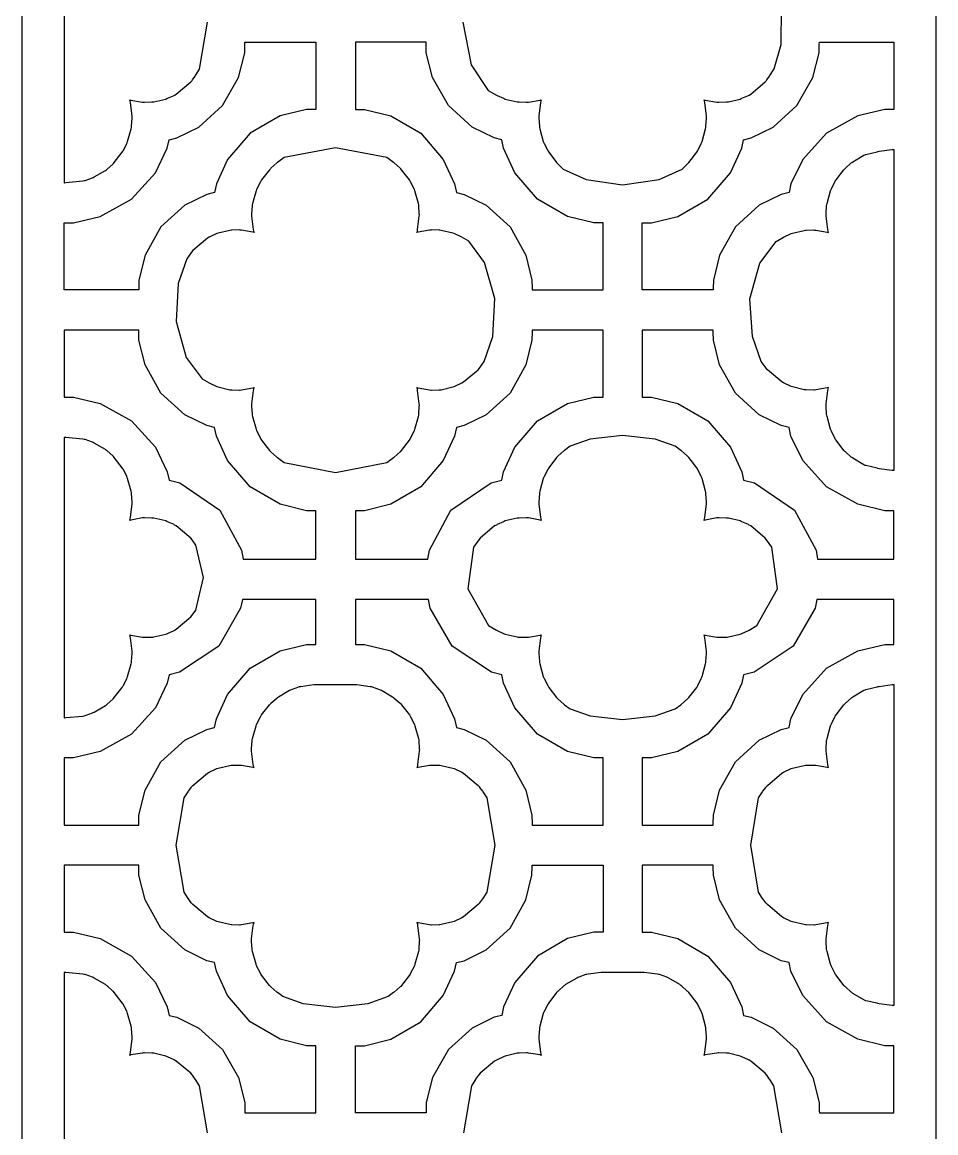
# Model space of a CAD drawing. Extents: x 2.88 to 3.5, y 2.85 to 5.4.
# Drawn here: x 2.876 to 3.499, y 3.451 to 4.208 of the extents above; entities that cross this region are included whole.
import ezdxf

# ---------------------------------------------------------------- set-up
doc = ezdxf.new("R2010")
doc.units = 0
doc.layers.get('0').update_dxf_attribs({"linetype": 'CONTINUOUS'})

msp = doc.modelspace()

# ---------------------------------------------------------------- linework, layer by layer
at = {"color": 164}
msp.add_lwpolyline([(2.87646, 5.40397), (3.03196, 5.40397), (3.38189, 5.40397), (3.49854, 5.40397), (3.49854, 4.76449), (3.49854, 3.32568), (3.49854, 2.84603), (3.34299, 2.84603), (2.99306, 2.84603), (2.87646, 2.84603), (2.87646, 3.48551), (2.87646, 4.92437), (2.87646, 5.40397)], close=True, dxfattribs=at)
at = {"color": 7}
for points in [[(2.90494, 4.26258), (2.90494, 4.13954), (2.90494, 4.09853), (2.905, 4.09853), (2.90517, 4.09853), (2.90528, 4.09853), (2.90619, 4.09858), (2.91781, 4.09972), (2.91872, 4.09993), (2.91922, 4.1001), (2.92421, 4.10189), (2.92469, 4.10206), (2.92551, 4.10243), (2.93306, 4.10688), (2.93381, 4.10736), (2.93419, 4.10775), (2.93815, 4.11122), (2.93858, 4.1116), (2.93918, 4.11231), (2.94456, 4.11925), (2.94504, 4.12001), (2.94532, 4.1205), (2.94769, 4.12528), (2.94792, 4.12576), (2.94824, 4.12663), (2.95068, 4.13525), (2.95085, 4.13618), (2.9509, 4.13678), (2.95128, 4.14242), (2.95133, 4.14296), (2.95128, 4.14393), (2.95019, 4.1531), (2.94997, 4.15403), (2.94993, 4.15414), (2.94965, 4.155), (2.94965, 4.15506), (2.95042, 4.15483), (2.95828, 4.15349), (2.95915, 4.15338), (2.95964, 4.15338), (2.96479, 4.15354), (2.96533, 4.15354), (2.96615, 4.15365), (2.97418, 4.15554), (2.97499, 4.15582), (2.97542, 4.15603), (2.97982, 4.15804), (2.98025, 4.15826), (2.98139, 4.15896), (2.99126, 4.16726), (2.99219, 4.16829), (2.99235, 4.16857), (2.99431, 4.17122), (2.99451, 4.1715), (2.99724, 4.17583), (3.00265, 4.2079)], [(3.17638, 4.2079), (3.18213, 4.17888), (3.19385, 4.16146), (3.19933, 4.15826), (3.19976, 4.15804), (3.2041, 4.15603), (3.20458, 4.15582), (3.2054, 4.15554), (3.21338, 4.15365), (3.21425, 4.15354), (3.21474, 4.15354), (3.21989, 4.15338), (3.22043, 4.15338), (3.22125, 4.15349), (3.22911, 4.15483), (3.22993, 4.15506), (3.22987, 4.155), (3.2296, 4.15414), (3.2296, 4.15403), (3.22939, 4.1531), (3.22825, 4.14393), (3.22825, 4.14296), (3.22825, 4.14242), (3.22863, 4.13678), (3.22874, 4.13618), (3.22889, 4.13525), (3.23128, 4.12663), (3.23167, 4.12576), (3.23188, 4.12528), (3.23426, 4.1205), (3.23454, 4.12001), (3.23503, 4.11925), (3.24035, 4.11231), (3.241, 4.1116), (3.24479, 4.10786), (3.26042, 4.10075), (3.28532, 4.09711), (3.31028, 4.10075), (3.32585, 4.10786), (3.32969, 4.1116), (3.32969, 4.1116), (3.33029, 4.11231), (3.33572, 4.11925), (3.33621, 4.12001), (3.33643, 4.1205), (3.33886, 4.12528), (3.33908, 4.12576), (3.33942, 4.12663), (3.34179, 4.13525), (3.34196, 4.13618), (3.34201, 4.13678), (3.34244, 4.14242), (3.3425, 4.14296), (3.34244, 4.14393), (3.34131, 4.1531), (3.34115, 4.15403), (3.3411, 4.15414), (3.34082, 4.155), (3.34082, 4.15506), (3.34158, 4.15483), (3.34944, 4.15349), (3.35032, 4.15338), (3.35081, 4.15338), (3.35596, 4.15354), (3.3565, 4.15354), (3.35732, 4.15365), (3.36529, 4.15554), (3.3661, 4.15582), (3.36654, 4.15603), (3.37099, 4.15804), (3.37142, 4.15826), (3.37256, 4.15896), (3.38238, 4.16726), (3.38331, 4.16829), (3.38346, 4.16857), (3.38542, 4.17122), (3.38564, 4.1715), (3.38851, 4.17617), (3.39318, 4.19271), (3.39356, 4.21767)], [(3.00265, 3.45111), (2.99724, 3.48318), (2.99451, 3.48753), (2.99451, 3.48753), (2.99431, 3.48779), (2.99235, 3.4904), (2.99219, 3.49067), (2.99126, 3.49175), (2.98139, 3.50006), (2.98025, 3.50071), (2.97982, 3.50097), (2.97542, 3.50299), (2.97499, 3.50315), (2.97418, 3.50347), (2.96615, 3.50532), (2.96533, 3.50543), (2.96479, 3.50549), (2.95964, 3.50564), (2.95915, 3.50558), (2.95828, 3.50553), (2.95042, 3.50418), (2.94965, 3.5039), (2.94965, 3.50401), (2.94993, 3.50489), (2.94997, 3.50493), (2.95019, 3.50592), (2.95128, 3.51508), (2.95133, 3.516), (2.95128, 3.5166), (2.9509, 3.52225), (2.95085, 3.52279), (2.95068, 3.52371), (2.94824, 3.53239), (2.94792, 3.53326), (2.94769, 3.53375), (2.94532, 3.53851), (2.94504, 3.53896), (2.94456, 3.53976), (2.93918, 3.54671), (2.93858, 3.54736), (2.93815, 3.54775), (2.93419, 3.55126), (2.93381, 3.5516), (2.93306, 3.55214), (2.92551, 3.55658), (2.92469, 3.55697), (2.92421, 3.55718), (2.91922, 3.55892), (2.91872, 3.55903), (2.91781, 3.55925), (2.90619, 3.56044), (2.90528, 3.56044), (2.90517, 3.56044), (2.905, 3.56044), (2.90494, 3.56044), (2.90494, 3.50581), (2.90494, 3.38276)], [(3.39378, 3.45111), (3.38835, 3.48318), (3.38564, 3.48753), (3.38564, 3.48753), (3.38542, 3.48779), (3.38346, 3.4904), (3.38331, 3.49067), (3.38238, 3.49175), (3.37256, 3.50006), (3.37142, 3.50071), (3.37099, 3.50097), (3.36654, 3.50299), (3.3661, 3.50315), (3.36529, 3.50347), (3.35732, 3.50532), (3.3565, 3.50543), (3.35596, 3.50549), (3.35081, 3.50564), (3.35032, 3.50558), (3.34944, 3.50553), (3.34158, 3.50418), (3.34082, 3.5039), (3.34082, 3.50401), (3.3411, 3.50489), (3.34115, 3.50493), (3.34131, 3.50592), (3.34244, 3.51508), (3.3425, 3.516), (3.34244, 3.5166), (3.34201, 3.52225), (3.34196, 3.52279), (3.34179, 3.52371), (3.33942, 3.53239), (3.33908, 3.53326), (3.33886, 3.53375), (3.33643, 3.53851), (3.33621, 3.53896), (3.33572, 3.53976), (3.33029, 3.54671), (3.32969, 3.54736), (3.32932, 3.54775), (3.32536, 3.55126), (3.32497, 3.5516), (3.32422, 3.55214), (3.31668, 3.55658), (3.31586, 3.55697), (3.31532, 3.55718), (3.31033, 3.55892), (3.30985, 3.55903), (3.30892, 3.55925), (3.29997, 3.56044), (3.29904, 3.56044), (3.29893, 3.56044), (3.29878, 3.56044), (3.29872, 3.56044), (3.29199, 3.56044), (3.27696, 3.56044), (3.27197, 3.56044), (3.27197, 3.56044), (3.27171, 3.56044), (3.27171, 3.56044), (3.27072, 3.56044), (3.26178, 3.55925), (3.26085, 3.55903), (3.26031, 3.55892), (3.25537, 3.55718), (3.25489, 3.55697), (3.25401, 3.55658), (3.24647, 3.55214), (3.24576, 3.5516), (3.24533, 3.55126), (3.24137, 3.54775), (3.241, 3.54736), (3.24035, 3.54671), (3.23503, 3.53976), (3.23454, 3.53896), (3.23426, 3.53851), (3.23188, 3.53375), (3.23167, 3.53326), (3.23128, 3.53239), (3.22889, 3.52371), (3.22874, 3.52279), (3.22863, 3.52225), (3.22825, 3.5166), (3.22825, 3.516), (3.22825, 3.51508), (3.22939, 3.50592), (3.2296, 3.50493), (3.2296, 3.50489), (3.22987, 3.50401), (3.22993, 3.5039), (3.22911, 3.50418), (3.22125, 3.50553), (3.22043, 3.50558), (3.21989, 3.50564), (3.21474, 3.50549), (3.21425, 3.50543), (3.21338, 3.50532), (3.2054, 3.50347), (3.20458, 3.50315), (3.2041, 3.50299), (3.19976, 3.50097), (3.19933, 3.50071), (3.19814, 3.50006), (3.18826, 3.49175), (3.18739, 3.49067), (3.18718, 3.4904), (3.18522, 3.48779), (3.18506, 3.48753), (3.18235, 3.48318), (3.17692, 3.45111)]]:
    msp.add_lwpolyline(points, dxfattribs=at)
for points in [[(3.0281, 4.19422), (3.04015, 4.19422), (3.06733, 4.19422), (3.07644, 4.19422), (3.07644, 4.18278), (3.07644, 4.15707), (3.07644, 4.14844), (3.07633, 4.14844), (3.07611, 4.14844), (3.07611, 4.14844), (3.0701, 4.14844), (3.05214, 4.14415), (3.03174, 4.13226), (3.01633, 4.11431), (3.00868, 4.09771), (3.00749, 4.09185), (3.00217, 4.0906), (2.98719, 4.08317), (2.97092, 4.06847), (2.96007, 4.04915), (2.95594, 4.03222), (2.95589, 4.02653), (2.95589, 4.02626), (2.95589, 4.02567), (2.95589, 4.02544), (2.94314, 4.02544), (2.9145, 4.02544), (2.90494, 4.02544), (2.90494, 4.03689), (2.90494, 4.06261), (2.90494, 4.07118), (2.905, 4.07118), (2.90517, 4.07118), (2.90528, 4.07118), (2.91135, 4.07118), (2.92958, 4.07553), (2.9509, 4.0874), (2.96718, 4.10536), (2.97526, 4.12196), (2.97651, 4.12776), (2.98178, 4.12907), (2.99669, 4.13644), (3.01286, 4.15104), (3.02376, 4.17025), (3.02794, 4.18712), (3.0281, 4.19271), (3.0281, 4.19308), (3.0281, 4.19396), (3.0281, 4.19422)], [(3.15147, 4.19422), (3.13943, 4.19422), (3.11231, 4.19422), (3.10331, 4.19422), (3.10331, 4.18278), (3.10331, 4.15707), (3.10331, 4.14844), (3.10331, 4.14844), (3.10346, 4.14844), (3.10346, 4.14844), (3.10943, 4.14844), (3.12739, 4.14415), (3.14779, 4.13226), (3.16319, 4.11431), (3.17085, 4.09771), (3.1721, 4.09185), (3.17736, 4.0906), (3.19233, 4.08317), (3.20861, 4.06847), (3.21946, 4.04915), (3.22358, 4.03222), (3.22368, 4.02653), (3.22368, 4.02626), (3.22368, 4.02567), (3.22368, 4.02544), (3.23574, 4.02544), (3.26292, 4.02544), (3.27197, 4.02544), (3.27197, 4.03689), (3.27197, 4.06261), (3.27197, 4.07118), (3.27197, 4.07118), (3.27171, 4.07118), (3.27171, 4.07118), (3.26568, 4.07118), (3.24772, 4.07553), (3.22732, 4.0874), (3.21192, 4.10536), (3.20426, 4.12196), (3.20307, 4.12776), (3.19781, 4.12907), (3.18283, 4.13644), (3.16667, 4.15104), (3.15576, 4.17025), (3.15158, 4.18712), (3.15147, 4.19271), (3.15147, 4.19308), (3.15147, 4.19396), (3.15147, 4.19422)], [(3.41928, 4.19422), (3.43197, 4.19422), (3.4605, 4.19422), (3.47006, 4.19422), (3.47006, 4.18278), (3.47006, 4.15707), (3.47006, 4.14844), (3.47, 4.14844), (3.46989, 4.14844), (3.46989, 4.14844), (3.46376, 4.14844), (3.44553, 4.14415), (3.42421, 4.13226), (3.40793, 4.11431), (3.39985, 4.09771), (3.39865, 4.09185), (3.39333, 4.0906), (3.37836, 4.08317), (3.36208, 4.06847), (3.35124, 4.04915), (3.34711, 4.03222), (3.34706, 4.02653), (3.34706, 4.02626), (3.34706, 4.02567), (3.34706, 4.02544), (3.33496, 4.02544), (3.30778, 4.02544), (3.29872, 4.02544), (3.29872, 4.03689), (3.29872, 4.06261), (3.29872, 4.07118), (3.29878, 4.07118), (3.29893, 4.07118), (3.29904, 4.07118), (3.30501, 4.07118), (3.32292, 4.07553), (3.34338, 4.0874), (3.35872, 4.10536), (3.36643, 4.12196), (3.36768, 4.12776), (3.37289, 4.12907), (3.38781, 4.13644), (3.40403, 4.15104), (3.41493, 4.17025), (3.41906, 4.18712), (3.41922, 4.19271), (3.41922, 4.19308), (3.41928, 4.19396), (3.41928, 4.19422)], [(3.12939, 3.91124), (3.12978, 3.91162), (3.13374, 3.9151), (3.13417, 3.91547), (3.13476, 3.91618), (3.14014, 3.92312), (3.14063, 3.92389), (3.1409, 3.92437), (3.14328, 3.92914), (3.1435, 3.92964), (3.14382, 3.9305), (3.14626, 3.93918), (3.14643, 3.94011), (3.14649, 3.94069), (3.14686, 3.94629), (3.14692, 3.94683), (3.14686, 3.94781), (3.14572, 3.95697), (3.14556, 3.9579), (3.14551, 3.95801), (3.14524, 3.95893), (3.14524, 3.95899), (3.146, 3.95876), (3.15386, 3.95736), (3.15474, 3.95725), (3.15522, 3.95725), (3.16037, 3.95742), (3.16092, 3.95742), (3.16174, 3.95751), (3.16971, 3.95942), (3.17051, 3.95969), (3.17096, 3.9599), (3.1754, 3.96192), (3.17583, 3.96213), (3.17697, 3.96283), (3.18685, 3.97114), (3.18778, 3.97217), (3.19108, 3.97678), (3.19683, 3.99376), (3.19819, 4.01964), (3.19135, 4.04411), (3.18056, 4.0586), (3.17583, 4.06136), (3.1754, 4.06164), (3.17096, 4.06369), (3.17051, 4.06386), (3.16971, 4.06413), (3.16174, 4.06603), (3.16092, 4.06614), (3.16037, 4.06619), (3.15522, 4.06635), (3.15474, 4.06629), (3.15386, 4.06625), (3.146, 4.06483), (3.14524, 4.06456), (3.14524, 4.06467), (3.14551, 4.0656), (3.14556, 4.06565), (3.14572, 4.06662), (3.14686, 4.07579), (3.14692, 4.07671), (3.14686, 4.07731), (3.14649, 4.0829), (3.14643, 4.08344), (3.14626, 4.08436), (3.14382, 4.09304), (3.1435, 4.09392), (3.14328, 4.09446), (3.1409, 4.09924), (3.14063, 4.09967), (3.14014, 4.10047), (3.13476, 4.10742), (3.13417, 4.10807), (3.13374, 4.10846), (3.12978, 4.11199), (3.12939, 4.11231), (3.12472, 4.11567), (3.08979, 4.1224), (3.05479, 4.11567), (3.05018, 4.11231), (3.04975, 4.11199), (3.04579, 4.10846), (3.04542, 4.10807), (3.04476, 4.10742), (3.03944, 4.10047), (3.03896, 4.09967), (3.03868, 4.09924), (3.03629, 4.09446), (3.03608, 4.09392), (3.03569, 4.09304), (3.03331, 4.08436), (3.03315, 4.08344), (3.03304, 4.0829), (3.03267, 4.07731), (3.03267, 4.07671), (3.03267, 4.07579), (3.03381, 4.06662), (3.03401, 4.06565), (3.03401, 4.0656), (3.03429, 4.06467), (3.03435, 4.06456), (3.03353, 4.06483), (3.02567, 4.06625), (3.02485, 4.06629), (3.02431, 4.06635), (3.01915, 4.06619), (3.01867, 4.06614), (3.01779, 4.06603), (3.00982, 4.06413), (3.00906, 4.06386), (3.00857, 4.06369), (3.00418, 4.06164), (3.00375, 4.06136), (3.00256, 4.06071), (2.99268, 4.0524), (2.99181, 4.05132), (2.98844, 4.04676), (2.98269, 4.02979), (2.98133, 4.0039), (2.98817, 3.97944), (2.99897, 3.96496), (3.00375, 3.96213), (3.00418, 3.96192), (3.00857, 3.9599), (3.00906, 3.95969), (3.00982, 3.95942), (3.01779, 3.95751), (3.01867, 3.95742), (3.01915, 3.95742), (3.02431, 3.95725), (3.02485, 3.95725), (3.02567, 3.95736), (3.03353, 3.95876), (3.03435, 3.95899), (3.03429, 3.95893), (3.03401, 3.95801), (3.03401, 3.9579), (3.03381, 3.95697), (3.03267, 3.94781), (3.03267, 3.94683), (3.03267, 3.94629), (3.03304, 3.94069), (3.03315, 3.94011), (3.03331, 3.93918), (3.03569, 3.9305), (3.03608, 3.92964), (3.03629, 3.92914), (3.03868, 3.92437), (3.03896, 3.92389), (3.03944, 3.92312), (3.04476, 3.91618), (3.04542, 3.91547), (3.04579, 3.9151), (3.04975, 3.91162), (3.05018, 3.91124), (3.05479, 3.90788), (3.08979, 3.90115), (3.12472, 3.90788), (3.12939, 3.91124)], [(3.39486, 4.06136), (3.39529, 4.06164), (3.39968, 4.06369), (3.40018, 4.06386), (3.40099, 4.06413), (3.40896, 4.06603), (3.40983, 4.06614), (3.41032, 4.06619), (3.41542, 4.06635), (3.41596, 4.06629), (3.41678, 4.06625), (3.42469, 4.06483), (3.42551, 4.06456), (3.42546, 4.06467), (3.42518, 4.0656), (3.42518, 4.06565), (3.42497, 4.06662), (3.42383, 4.07579), (3.42383, 4.07671), (3.42383, 4.07731), (3.42421, 4.0829), (3.42432, 4.08344), (3.42449, 4.08436), (3.42686, 4.09304), (3.42725, 4.09392), (3.42746, 4.09446), (3.42985, 4.09924), (3.43012, 4.09967), (3.43061, 4.10047), (3.43593, 4.10742), (3.43658, 4.10807), (3.43696, 4.10846), (3.44092, 4.11199), (3.44135, 4.11231), (3.44206, 4.11285), (3.4496, 4.11724), (3.45042, 4.11762), (3.4509, 4.11783), (3.45856, 4.11963), (3.4591, 4.11974), (3.46001, 4.11996), (3.46892, 4.1211), (3.46989, 4.1211), (3.46989, 4.1211), (3.47, 4.1211), (3.47006, 4.1211), (3.47006, 4.06646), (3.47006, 3.94342), (3.47006, 3.9024), (3.47, 3.9024), (3.46989, 3.9024), (3.46989, 3.9024), (3.46892, 3.90246), (3.46001, 3.9036), (3.4591, 3.90381), (3.45856, 3.90397), (3.4509, 3.90576), (3.45042, 3.90593), (3.4496, 3.90631), (3.44206, 3.91075), (3.44135, 3.91124), (3.44092, 3.91162), (3.43696, 3.9151), (3.43658, 3.91547), (3.43593, 3.91618), (3.43061, 3.92312), (3.43012, 3.92389), (3.42985, 3.92437), (3.42746, 3.92914), (3.42725, 3.92964), (3.42686, 3.9305), (3.42449, 3.93918), (3.42432, 3.94011), (3.42421, 3.94069), (3.42383, 3.94629), (3.42383, 3.94683), (3.42383, 3.94781), (3.42497, 3.95697), (3.42518, 3.9579), (3.42518, 3.95801), (3.42546, 3.95893), (3.42551, 3.95899), (3.42469, 3.95876), (3.41678, 3.95736), (3.41596, 3.95725), (3.41542, 3.95725), (3.41032, 3.95742), (3.40983, 3.95742), (3.40896, 3.95751), (3.40099, 3.95942), (3.40018, 3.95969), (3.39968, 3.9599), (3.39529, 3.96192), (3.39486, 3.96213), (3.39367, 3.96283), (3.38385, 3.97114), (3.38297, 3.97217), (3.37961, 3.97678), (3.37364, 3.99365), (3.37196, 4.01937), (3.37869, 4.04378), (3.38992, 4.05849), (3.39486, 4.06136)], [(3.02686, 3.84207), (3.03922, 3.84207), (3.06711, 3.84207), (3.07644, 3.84207), (3.07644, 3.85032), (3.07644, 3.86887), (3.07644, 3.87506), (3.07633, 3.87506), (3.07611, 3.87506), (3.07611, 3.87506), (3.0701, 3.87506), (3.05214, 3.87939), (3.03174, 3.89128), (3.01633, 3.90924), (3.00868, 3.92589), (3.00749, 3.93169), (3.00217, 3.933), (2.98719, 3.94043), (2.97092, 3.95508), (2.96007, 3.97439), (2.95594, 3.99132), (2.95589, 3.99696), (2.95589, 3.99729), (2.95589, 3.99794), (2.95589, 3.9981), (2.94314, 3.9981), (2.9145, 3.9981), (2.90494, 3.9981), (2.90494, 3.98671), (2.90494, 3.96099), (2.90494, 3.95236), (2.905, 3.95236), (2.90517, 3.95236), (2.90528, 3.95236), (2.91135, 3.95236), (2.92958, 3.94808), (2.9509, 3.93619), (2.96718, 3.91824), (2.97526, 3.90164), (2.97651, 3.89578), (2.98383, 3.89404), (3.01107, 3.87543), (3.02576, 3.84819), (3.02686, 3.84207)], [(3.10331, 3.84207), (3.11561, 3.84207), (3.14339, 3.84207), (3.15267, 3.84207), (3.15369, 3.84819), (3.1684, 3.87543), (3.19569, 3.89404), (3.20307, 3.89578), (3.20426, 3.90164), (3.21192, 3.91824), (3.22732, 3.93619), (3.24772, 3.94808), (3.26568, 3.95236), (3.27171, 3.95236), (3.27171, 3.95236), (3.27197, 3.95236), (3.27197, 3.95236), (3.27197, 3.96382), (3.27197, 3.98953), (3.27197, 3.9981), (3.25988, 3.9981), (3.23269, 3.9981), (3.22368, 3.9981), (3.22368, 3.99783), (3.22368, 3.99718), (3.22368, 3.99696), (3.22358, 3.99132), (3.21946, 3.97439), (3.20861, 3.95508), (3.19233, 3.94043), (3.17736, 3.933), (3.1721, 3.93169), (3.17085, 3.92589), (3.16319, 3.90924), (3.14779, 3.89128), (3.12739, 3.87939), (3.10943, 3.87506), (3.10346, 3.87506), (3.10346, 3.87506), (3.10331, 3.87506), (3.10331, 3.87506), (3.10331, 3.86681), (3.10331, 3.84825), (3.10331, 3.84207)], [(3.41808, 3.84207), (3.43104, 3.84207), (3.46029, 3.84207), (3.47006, 3.84207), (3.47006, 3.85032), (3.47006, 3.86887), (3.47006, 3.87506), (3.47, 3.87506), (3.46989, 3.87506), (3.46989, 3.87506), (3.46376, 3.87506), (3.44553, 3.87939), (3.42421, 3.89128), (3.40793, 3.90924), (3.39985, 3.92589), (3.39865, 3.93169), (3.39333, 3.933), (3.37836, 3.94043), (3.36208, 3.95508), (3.35124, 3.97439), (3.34711, 3.99132), (3.34706, 3.99696), (3.34706, 3.99729), (3.34706, 3.99794), (3.34706, 3.9981), (3.33496, 3.9981), (3.30778, 3.9981), (3.29872, 3.9981), (3.29872, 3.98671), (3.29872, 3.96099), (3.29872, 3.95236), (3.29878, 3.95236), (3.29893, 3.95236), (3.29904, 3.95236), (3.30501, 3.95236), (3.32292, 3.94808), (3.34338, 3.93619), (3.35872, 3.91824), (3.36643, 3.90164), (3.36768, 3.89578), (3.375, 3.89404), (3.40224, 3.87543), (3.41699, 3.84819), (3.41808, 3.84207)], [(2.90494, 3.734), (2.905, 3.734), (2.90517, 3.734), (2.90528, 3.734), (2.90619, 3.73406), (2.91781, 3.73514), (2.91872, 3.73535), (2.91922, 3.73551), (2.92421, 3.73731), (2.92469, 3.73747), (2.92551, 3.73785), (2.93306, 3.74229), (2.93381, 3.74278), (2.93419, 3.74317), (2.93815, 3.74664), (2.93858, 3.74701), (2.93918, 3.74772), (2.94456, 3.75467), (2.94504, 3.75543), (2.94532, 3.75592), (2.94769, 3.76069), (2.94792, 3.76118), (2.94824, 3.76204), (2.95068, 3.77072), (2.95085, 3.77165), (2.9509, 3.77225), (2.95128, 3.77783), (2.95133, 3.77838), (2.95128, 3.77935), (2.95019, 3.78851), (2.94997, 3.78944), (2.94993, 3.78956), (2.94965, 3.79047), (2.94965, 3.79053), (2.95042, 3.79031), (2.95828, 3.7889), (2.95915, 3.78885), (2.95964, 3.78885), (2.96479, 3.78896), (2.96533, 3.78896), (2.96615, 3.78911), (2.97418, 3.79096), (2.97499, 3.79124), (2.97542, 3.79144), (2.97982, 3.79351), (2.98025, 3.79372), (2.98139, 3.79443), (2.99126, 3.80274), (2.99219, 3.80376), (2.99479, 3.80735), (3, 3.82949), (2.99479, 3.85167), (2.99219, 3.85525), (2.99126, 3.85633), (2.98139, 3.86464), (2.98025, 3.86529), (2.97982, 3.86556), (2.97542, 3.86757), (2.97499, 3.86774), (2.97418, 3.86806), (2.96615, 3.8699), (2.96533, 3.87001), (2.96479, 3.87007), (2.95964, 3.87022), (2.95915, 3.87017), (2.95828, 3.87011), (2.95042, 3.86871), (2.94965, 3.86843), (2.94965, 3.86854), (2.94993, 3.86947), (2.94997, 3.86951), (2.95019, 3.8705), (2.95128, 3.87967), (2.95133, 3.88058), (2.95128, 3.88118), (2.9509, 3.88683), (2.95085, 3.88737), (2.95068, 3.88829), (2.94824, 3.89692), (2.94792, 3.89779), (2.94769, 3.89833), (2.94532, 3.9031), (2.94504, 3.90354), (2.94456, 3.90435), (2.93918, 3.91129), (2.93858, 3.91194), (2.93815, 3.91233), (2.93419, 3.91585), (2.93381, 3.91618), (2.93306, 3.91672), (2.92551, 3.92111), (2.92469, 3.9215), (2.92421, 3.92171), (2.91922, 3.9235), (2.91872, 3.92361), (2.91781, 3.92383), (2.90619, 3.92503), (2.90528, 3.92503), (2.90517, 3.92503), (2.905, 3.92503), (2.90494, 3.92503), (2.90494, 3.87728), (2.90494, 3.76986), (2.90494, 3.734)], [(3.38331, 3.85525), (3.38238, 3.85633), (3.37256, 3.86464), (3.37142, 3.86529), (3.37099, 3.86556), (3.36654, 3.86757), (3.3661, 3.86774), (3.36529, 3.86806), (3.35732, 3.8699), (3.3565, 3.87001), (3.35596, 3.87007), (3.35081, 3.87022), (3.35032, 3.87017), (3.34944, 3.87011), (3.34158, 3.86871), (3.34082, 3.86843), (3.34082, 3.86854), (3.3411, 3.86947), (3.34115, 3.86951), (3.34131, 3.8705), (3.34244, 3.87967), (3.3425, 3.88058), (3.34244, 3.88118), (3.34201, 3.88683), (3.34196, 3.88737), (3.34179, 3.88829), (3.33942, 3.89692), (3.33908, 3.89779), (3.33886, 3.89833), (3.33643, 3.9031), (3.33621, 3.90354), (3.33572, 3.90435), (3.33029, 3.91129), (3.32969, 3.91194), (3.32932, 3.91233), (3.32536, 3.91585), (3.32497, 3.91618), (3.32118, 3.91894), (3.30735, 3.92378), (3.28532, 3.92626), (3.26329, 3.92378), (3.24951, 3.91894), (3.24576, 3.91618), (3.24533, 3.91585), (3.24137, 3.91233), (3.241, 3.91194), (3.24035, 3.91129), (3.23503, 3.90435), (3.23454, 3.90354), (3.23426, 3.9031), (3.23188, 3.89833), (3.23167, 3.89779), (3.23128, 3.89692), (3.22889, 3.88829), (3.22874, 3.88737), (3.22863, 3.88683), (3.22825, 3.88118), (3.22825, 3.88058), (3.22825, 3.87967), (3.22939, 3.8705), (3.2296, 3.86951), (3.2296, 3.86947), (3.22987, 3.86854), (3.22993, 3.86843), (3.22911, 3.86871), (3.22125, 3.87011), (3.22043, 3.87017), (3.21989, 3.87022), (3.21474, 3.87007), (3.21425, 3.87001), (3.21338, 3.8699), (3.2054, 3.86806), (3.20458, 3.86774), (3.2041, 3.86757), (3.19976, 3.86556), (3.19933, 3.86529), (3.19814, 3.86464), (3.18826, 3.85633), (3.18739, 3.85525), (3.18371, 3.85026), (3.17979, 3.82172), (3.19396, 3.79688), (3.19933, 3.79372), (3.19976, 3.79351), (3.2041, 3.79144), (3.20458, 3.79124), (3.2054, 3.79096), (3.21338, 3.78911), (3.21425, 3.78896), (3.21474, 3.78896), (3.21989, 3.78885), (3.22043, 3.78885), (3.22125, 3.7889), (3.22911, 3.79031), (3.22993, 3.79053), (3.22987, 3.79047), (3.2296, 3.78956), (3.2296, 3.78944), (3.22939, 3.78851), (3.22825, 3.77935), (3.22825, 3.77838), (3.22825, 3.77783), (3.22863, 3.77225), (3.22874, 3.77165), (3.22889, 3.77072), (3.23128, 3.76204), (3.23167, 3.76118), (3.23188, 3.76069), (3.23426, 3.75592), (3.23454, 3.75543), (3.23503, 3.75467), (3.24035, 3.74772), (3.241, 3.74701), (3.24137, 3.74664), (3.24533, 3.74317), (3.24576, 3.74278), (3.24951, 3.74007), (3.26329, 3.73525), (3.28532, 3.73269), (3.30735, 3.73525), (3.32118, 3.74007), (3.32497, 3.74278), (3.32536, 3.74317), (3.32932, 3.74664), (3.32969, 3.74701), (3.33029, 3.74772), (3.33572, 3.75467), (3.33621, 3.75543), (3.33643, 3.75592), (3.33886, 3.76069), (3.33908, 3.76118), (3.33942, 3.76204), (3.34179, 3.77072), (3.34196, 3.77165), (3.34201, 3.77225), (3.34244, 3.77783), (3.3425, 3.77838), (3.34244, 3.77935), (3.34131, 3.78851), (3.34115, 3.78944), (3.3411, 3.78956), (3.34082, 3.79047), (3.34082, 3.79053), (3.34158, 3.79031), (3.34944, 3.7889), (3.35032, 3.78885), (3.35081, 3.78885), (3.35596, 3.78896), (3.3565, 3.78896), (3.35732, 3.78911), (3.36529, 3.79096), (3.3661, 3.79124), (3.36654, 3.79144), (3.37099, 3.79351), (3.37142, 3.79372), (3.37674, 3.79688), (3.39085, 3.82172), (3.38693, 3.85026), (3.38331, 3.85525)], [(3.07644, 3.81461), (3.06392, 3.81461), (3.03575, 3.81461), (3.02642, 3.81461), (3.02518, 3.80875), (3.01025, 3.78267), (2.98356, 3.76497), (2.97651, 3.76324), (2.97526, 3.75743), (2.96718, 3.74083), (2.9509, 3.72287), (2.92958, 3.71099), (2.91135, 3.70665), (2.90528, 3.70665), (2.90517, 3.70665), (2.905, 3.70665), (2.90494, 3.70665), (2.90494, 3.69521), (2.90494, 3.66949), (2.90494, 3.66086), (2.91764, 3.66086), (2.94629, 3.66086), (2.95589, 3.66086), (2.95589, 3.66118), (2.95589, 3.662), (2.95589, 3.662), (2.95594, 3.66769), (2.96007, 3.68463), (2.97092, 3.70394), (2.98719, 3.71864), (3.00217, 3.72607), (3.00749, 3.72732), (3.00868, 3.73318), (3.01633, 3.74978), (3.03174, 3.76774), (3.05214, 3.77962), (3.0701, 3.7839), (3.07611, 3.7839), (3.07611, 3.7839), (3.07633, 3.7839), (3.07644, 3.7839), (3.07644, 3.79161), (3.07644, 3.80886), (3.07644, 3.81461)], [(3.1531, 3.81461), (3.14063, 3.81461), (3.11262, 3.81461), (3.10331, 3.81461), (3.10331, 3.80697), (3.10331, 3.78971), (3.10331, 3.7839), (3.10331, 3.7839), (3.10346, 3.7839), (3.10346, 3.7839), (3.10943, 3.7839), (3.12739, 3.77962), (3.14779, 3.76774), (3.16319, 3.74978), (3.17085, 3.73318), (3.1721, 3.72732), (3.17736, 3.72607), (3.19233, 3.71864), (3.20861, 3.70394), (3.21946, 3.68463), (3.22358, 3.66769), (3.22368, 3.662), (3.22368, 3.66174), (3.22368, 3.66108), (3.22368, 3.66086), (3.23574, 3.66086), (3.26292, 3.66086), (3.27197, 3.66086), (3.27197, 3.67231), (3.27197, 3.69808), (3.27197, 3.70665), (3.27197, 3.70665), (3.27171, 3.70665), (3.27171, 3.70665), (3.26568, 3.70665), (3.24772, 3.71099), (3.22732, 3.72287), (3.21192, 3.74083), (3.20426, 3.75743), (3.20307, 3.76324), (3.19596, 3.76497), (3.16922, 3.78271), (3.15429, 3.80875), (3.1531, 3.81461)], [(3.47006, 3.81461), (3.45692, 3.81461), (3.42746, 3.81461), (3.41764, 3.81461), (3.41639, 3.80875), (3.40147, 3.78271), (3.37478, 3.76497), (3.36768, 3.76324), (3.36643, 3.75743), (3.35872, 3.74083), (3.34338, 3.72287), (3.32292, 3.71099), (3.30501, 3.70665), (3.29904, 3.70665), (3.29893, 3.70665), (3.29878, 3.70665), (3.29872, 3.70665), (3.29872, 3.69521), (3.29872, 3.66949), (3.29872, 3.66086), (3.31076, 3.66086), (3.33794, 3.66086), (3.34706, 3.66086), (3.34706, 3.66118), (3.34706, 3.662), (3.34706, 3.662), (3.34711, 3.66769), (3.35124, 3.68463), (3.36208, 3.70394), (3.37836, 3.71864), (3.39333, 3.72607), (3.39865, 3.72732), (3.39985, 3.73318), (3.40793, 3.74978), (3.42421, 3.76774), (3.44553, 3.77962), (3.46376, 3.7839), (3.46989, 3.7839), (3.46989, 3.7839), (3.47, 3.7839), (3.47006, 3.7839), (3.47006, 3.79161), (3.47006, 3.80886), (3.47006, 3.81461)], [(3.05018, 3.54671), (3.04975, 3.54704), (3.04579, 3.55057), (3.04542, 3.55089), (3.04476, 3.5516), (3.03944, 3.5586), (3.03896, 3.55935), (3.03868, 3.55985), (3.03629, 3.56456), (3.03608, 3.56506), (3.03569, 3.56597), (3.03331, 3.5746), (3.03315, 3.57553), (3.03304, 3.57611), (3.03267, 3.58171), (3.03267, 3.58225), (3.03267, 3.58322), (3.03381, 3.59239), (3.03401, 3.59332), (3.03401, 3.59343), (3.03429, 3.59435), (3.03435, 3.5944), (3.03353, 3.59418), (3.02567, 3.59278), (3.02485, 3.59272), (3.02431, 3.59272), (3.01915, 3.59289), (3.01867, 3.59289), (3.01779, 3.59299), (3.00982, 3.59483), (3.00906, 3.59511), (3.00857, 3.59532), (3.00418, 3.59739), (3.00375, 3.5976), (3.00256, 3.59831), (2.99268, 3.60661), (2.99181, 3.60764), (2.9916, 3.60792), (2.98969, 3.61057), (2.98953, 3.61079), (2.98676, 3.61513), (2.98133, 3.64725), (2.98676, 3.67931), (2.98953, 3.6836), (2.98969, 3.68386), (2.9916, 3.68653), (2.99181, 3.68679), (2.99268, 3.68788), (3.00256, 3.69618), (3.00375, 3.69683), (3.00418, 3.6971), (3.00857, 3.69911), (3.00906, 3.69928), (3.00982, 3.6996), (3.01779, 3.70144), (3.01867, 3.70156), (3.01915, 3.70161), (3.02431, 3.70176), (3.02485, 3.70171), (3.02567, 3.70167), (3.03353, 3.70025), (3.03435, 3.70003), (3.03429, 3.70014), (3.03401, 3.70101), (3.03401, 3.70107), (3.03381, 3.70204), (3.03267, 3.71121), (3.03267, 3.71213), (3.03267, 3.71272), (3.03304, 3.71837), (3.03315, 3.71892), (3.03331, 3.71983), (3.03569, 3.72846), (3.03608, 3.72933), (3.03629, 3.72987), (3.03868, 3.73465), (3.03896, 3.73508), (3.03944, 3.73589), (3.04476, 3.74283), (3.04542, 3.74349), (3.04579, 3.74387), (3.04975, 3.7474), (3.05018, 3.74772), (3.05089, 3.74826), (3.05843, 3.75271), (3.05931, 3.7531), (3.05979, 3.75331), (3.06478, 3.75504), (3.06532, 3.75515), (3.06619, 3.75537), (3.07514, 3.75657), (3.07611, 3.75657), (3.07611, 3.75657), (3.07633, 3.75657), (3.07644, 3.75657), (3.08311, 3.75657), (3.09825, 3.75657), (3.10331, 3.75657), (3.10331, 3.75657), (3.10346, 3.75657), (3.10346, 3.75657), (3.10439, 3.75657), (3.11333, 3.75537), (3.11426, 3.75515), (3.11475, 3.75504), (3.11974, 3.75331), (3.12028, 3.7531), (3.1211, 3.75271), (3.12864, 3.74826), (3.12939, 3.74772), (3.12978, 3.7474), (3.13374, 3.74387), (3.13417, 3.74349), (3.13476, 3.74283), (3.14014, 3.73589), (3.14063, 3.73508), (3.1409, 3.73465), (3.14328, 3.72987), (3.1435, 3.72933), (3.14382, 3.72846), (3.14626, 3.71983), (3.14643, 3.71892), (3.14649, 3.71837), (3.14686, 3.71272), (3.14692, 3.71213), (3.14686, 3.71121), (3.14572, 3.70204), (3.14556, 3.70107), (3.14551, 3.70101), (3.14524, 3.70014), (3.14524, 3.70003), (3.146, 3.70025), (3.15386, 3.70167), (3.15474, 3.70171), (3.15522, 3.70176), (3.16037, 3.70161), (3.16092, 3.70156), (3.16174, 3.70144), (3.16971, 3.6996), (3.17051, 3.69928), (3.17096, 3.69911), (3.1754, 3.6971), (3.17583, 3.69683), (3.17697, 3.69618), (3.18685, 3.68788), (3.18778, 3.68679), (3.18793, 3.68653), (3.18983, 3.68386), (3.19006, 3.6836), (3.19276, 3.67931), (3.19819, 3.64725), (3.19276, 3.61513), (3.19006, 3.61079), (3.18983, 3.61057), (3.18793, 3.60792), (3.18778, 3.60764), (3.18685, 3.60661), (3.17697, 3.59831), (3.17583, 3.5976), (3.1754, 3.59739), (3.17096, 3.59532), (3.17051, 3.59511), (3.16971, 3.59483), (3.16174, 3.59299), (3.16092, 3.59289), (3.16037, 3.59289), (3.15522, 3.59272), (3.15474, 3.59272), (3.15386, 3.59278), (3.146, 3.59418), (3.14524, 3.5944), (3.14524, 3.59435), (3.14551, 3.59343), (3.14556, 3.59332), (3.14572, 3.59239), (3.14686, 3.58322), (3.14692, 3.58225), (3.14686, 3.58171), (3.14649, 3.57611), (3.14643, 3.57553), (3.14626, 3.5746), (3.14382, 3.56597), (3.1435, 3.56506), (3.14328, 3.56456), (3.1409, 3.55985), (3.14063, 3.55935), (3.14014, 3.5586), (3.13476, 3.5516), (3.13417, 3.55089), (3.13374, 3.55057), (3.12978, 3.54704), (3.12939, 3.54671), (3.1256, 3.544), (3.11176, 3.53911), (3.08979, 3.53662), (3.06776, 3.53911), (3.05393, 3.544), (3.05018, 3.54671)], [(3.47006, 3.66086), (3.47006, 3.65403), (3.47006, 3.63867), (3.47006, 3.63351), (3.47006, 3.60965), (3.47006, 3.55583), (3.47006, 3.53788), (3.47, 3.53788), (3.46989, 3.53788), (3.46989, 3.53788), (3.46892, 3.53792), (3.46001, 3.53907), (3.4591, 3.53928), (3.45856, 3.53944), (3.4509, 3.54118), (3.45042, 3.54135), (3.4496, 3.54172), (3.44206, 3.54617), (3.44135, 3.54671), (3.44092, 3.54704), (3.43696, 3.55057), (3.43658, 3.55089), (3.43593, 3.5516), (3.43061, 3.5586), (3.43012, 3.55935), (3.42985, 3.55985), (3.42746, 3.56456), (3.42725, 3.56506), (3.42686, 3.56597), (3.42449, 3.5746), (3.42432, 3.57553), (3.42421, 3.57611), (3.42383, 3.58171), (3.42383, 3.58225), (3.42383, 3.58322), (3.42497, 3.59239), (3.42518, 3.59332), (3.42518, 3.59343), (3.42546, 3.59435), (3.42551, 3.5944), (3.42469, 3.59418), (3.41678, 3.59278), (3.41596, 3.59272), (3.41542, 3.59272), (3.41032, 3.59289), (3.40983, 3.59289), (3.40896, 3.59299), (3.40099, 3.59483), (3.40018, 3.59511), (3.39968, 3.59532), (3.39529, 3.59739), (3.39486, 3.5976), (3.39367, 3.59831), (3.38385, 3.60661), (3.38297, 3.60764), (3.38276, 3.60792), (3.38081, 3.61057), (3.38064, 3.61079), (3.37793, 3.61513), (3.3725, 3.64725), (3.37793, 3.67931), (3.38064, 3.6836), (3.38081, 3.68386), (3.38276, 3.68653), (3.38297, 3.68679), (3.38385, 3.68788), (3.39367, 3.69618), (3.39486, 3.69683), (3.39529, 3.6971), (3.39968, 3.69911), (3.40018, 3.69928), (3.40099, 3.6996), (3.40896, 3.70144), (3.40983, 3.70156), (3.41032, 3.70161), (3.41542, 3.70176), (3.41596, 3.70171), (3.41678, 3.70167), (3.42469, 3.70025), (3.42551, 3.70003), (3.42546, 3.70014), (3.42518, 3.70101), (3.42518, 3.70107), (3.42497, 3.70204), (3.42383, 3.71121), (3.42383, 3.71213), (3.42383, 3.71272), (3.42421, 3.71837), (3.42432, 3.71892), (3.42449, 3.71983), (3.42686, 3.72846), (3.42725, 3.72933), (3.42746, 3.72987), (3.42985, 3.73465), (3.43012, 3.73508), (3.43061, 3.73589), (3.43593, 3.74283), (3.43658, 3.74349), (3.43696, 3.74387), (3.44092, 3.7474), (3.44135, 3.74772), (3.44206, 3.74826), (3.4496, 3.75271), (3.45042, 3.7531), (3.4509, 3.75331), (3.45856, 3.75504), (3.4591, 3.75515), (3.46001, 3.75537), (3.46892, 3.75657), (3.46989, 3.75657), (3.46989, 3.75657), (3.47, 3.75657), (3.47006, 3.75657), (3.47006, 3.73264), (3.47006, 3.67882), (3.47006, 3.66086)], [(3.0281, 3.46479), (3.04015, 3.46479), (3.06733, 3.46479), (3.07644, 3.46479), (3.07644, 3.47624), (3.07644, 3.50196), (3.07644, 3.51053), (3.07633, 3.51053), (3.07611, 3.51053), (3.07611, 3.51053), (3.0701, 3.51053), (3.05214, 3.51486), (3.03174, 3.52675), (3.01633, 3.54471), (3.00868, 3.56131), (3.00749, 3.56711), (3.00217, 3.56842), (2.98719, 3.57585), (2.97092, 3.5905), (2.96007, 3.60986), (2.95594, 3.62679), (2.95589, 3.63243), (2.95589, 3.63271), (2.95589, 3.63336), (2.95589, 3.63351), (2.94314, 3.63351), (2.9145, 3.63351), (2.90494, 3.63351), (2.90494, 3.62213), (2.90494, 3.5964), (2.90494, 3.58778), (2.905, 3.58778), (2.90517, 3.58778), (2.90528, 3.58778), (2.91135, 3.58778), (2.92958, 3.5835), (2.9509, 3.57161), (2.96718, 3.55365), (2.97526, 3.53706), (2.97651, 3.53119), (2.98172, 3.52994), (2.99669, 3.52257), (3.01286, 3.50797), (3.02376, 3.48876), (3.02794, 3.4719), (3.0281, 3.46625), (3.0281, 3.46593), (3.0281, 3.46511), (3.0281, 3.46479)], [(3.15147, 3.46479), (3.13943, 3.46479), (3.11231, 3.46479), (3.10331, 3.46479), (3.10331, 3.47624), (3.10331, 3.50196), (3.10331, 3.51053), (3.10331, 3.51053), (3.10346, 3.51053), (3.10346, 3.51053), (3.10943, 3.51053), (3.12739, 3.51486), (3.14779, 3.52675), (3.16319, 3.54471), (3.17085, 3.56131), (3.1721, 3.56711), (3.17736, 3.56842), (3.19233, 3.57585), (3.20861, 3.5905), (3.21946, 3.60986), (3.22358, 3.62679), (3.22368, 3.63243), (3.22368, 3.63271), (3.22368, 3.63336), (3.22368, 3.63351), (3.23574, 3.63351), (3.26292, 3.63351), (3.27197, 3.63351), (3.27197, 3.62213), (3.27197, 3.5964), (3.27197, 3.58778), (3.27197, 3.58778), (3.27171, 3.58778), (3.27171, 3.58778), (3.26568, 3.58778), (3.24772, 3.5835), (3.22732, 3.57161), (3.21192, 3.55365), (3.20426, 3.53706), (3.20307, 3.53119), (3.19781, 3.52994), (3.18283, 3.52257), (3.16667, 3.50797), (3.15576, 3.48876), (3.15158, 3.4719), (3.15147, 3.46625), (3.15147, 3.46593), (3.15147, 3.46511), (3.15147, 3.46479)], [(3.41928, 3.46479), (3.43197, 3.46479), (3.4605, 3.46479), (3.47006, 3.46479), (3.47006, 3.47624), (3.47006, 3.50196), (3.47006, 3.51053), (3.47, 3.51053), (3.46989, 3.51053), (3.46989, 3.51053), (3.46376, 3.51053), (3.44553, 3.51486), (3.42421, 3.52675), (3.40793, 3.54471), (3.39985, 3.56131), (3.39865, 3.56711), (3.39333, 3.56842), (3.37836, 3.57585), (3.36208, 3.5905), (3.35124, 3.60986), (3.34711, 3.62679), (3.34706, 3.63243), (3.34706, 3.63271), (3.34706, 3.63336), (3.34706, 3.63351), (3.33496, 3.63351), (3.30778, 3.63351), (3.29872, 3.63351), (3.29872, 3.62213), (3.29872, 3.5964), (3.29872, 3.58778), (3.29878, 3.58778), (3.29893, 3.58778), (3.29904, 3.58778), (3.30501, 3.58778), (3.32292, 3.5835), (3.34338, 3.57161), (3.35872, 3.55365), (3.36643, 3.53706), (3.36768, 3.53119), (3.37289, 3.52994), (3.38781, 3.52257), (3.40403, 3.50797), (3.41493, 3.48876), (3.41906, 3.4719), (3.41922, 3.46625), (3.41922, 3.46593), (3.41928, 3.46511), (3.41928, 3.46479)]]:
    msp.add_lwpolyline(points, close=True, dxfattribs=at)

doc.saveas('drawing.dxf')
